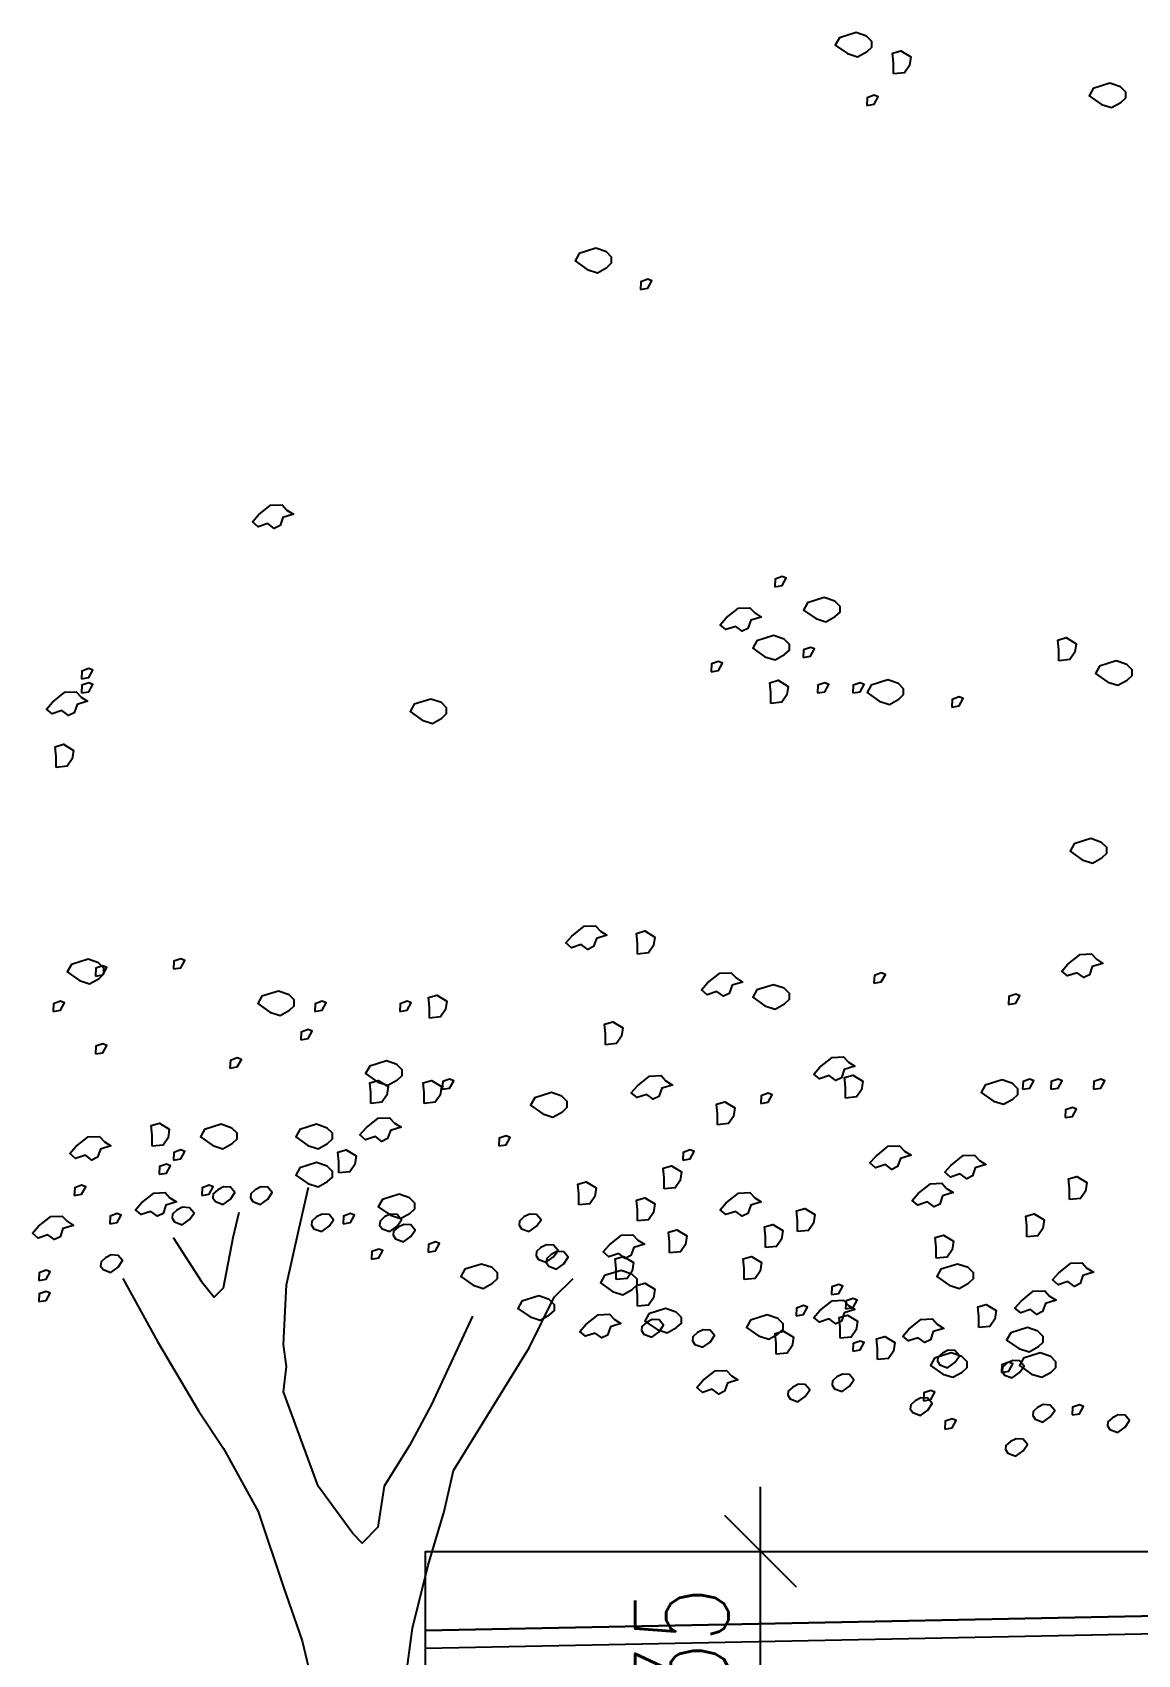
# Model space of a CAD drawing. Header units: millimetres. Extents: x 462666 to 1244237, y 2328025 to 3795663.
# Drawn here: x 1096172 to 1097715, y 2725178 to 2727442 of the extents above; entities that cross this region are included whole.
import ezdxf

# ---------------------------------------------------------------- set-up
doc = ezdxf.new("R2010")
doc.units = ezdxf.units.MM
for name, color, linetype in [('arbre', 250, 'Continuous'), ('KOTY', 96, 'Continuous'), ('MUR-POH', 64, 'Continuous'), ('MUR_REZ', 3, 'Continuous'), ('PLO_LIN', 6, 'Continuous')]:
    doc.layers.add(name, color=color, linetype=linetype)
doc.styles.add('ROMANS', font='arial.ttf', dxfattribs={"width": 0.85})
doc.styles.add('SIMPLEX', font='SIMPLEX.SHX', dxfattribs={"width": 0.7})
doc.dimstyles.new('PAJO1-studia', dxfattribs={"dimtxt": 160, "dimasz": 100, "dimexe": 100, "dimexo": 250, "dimgap": 45, "dimtad": 1, "dimdec": 0, "dimrnd": 5, "dimtxsty": 'ROMANS', "dimblk": 'OBLIQUE', "dimcen": 200, "dimdle": 90, "dimadec": 0, "dimazin": 0, "dimtfac": 1, "dimtdec": 0, "dimtmove": 1, "dimatfit": 3, "dimfxl": 1, "dimarcsym": 0})

# ---------------------------------------------------------------- blocks, each defined once
blk = doc.blocks.new('arbre3')
at = {"layer": 'arbre', "color": 252}
for points in [[(259.3342, 28.3469), (259.3885, 28.3296), (259.4385, 28.3578), (259.4646, 28.3817), (259.4646, 28.4121), (259.4364, 28.4404), (259.3798, 28.4599), (259.2907, 28.4317), (259.269, 28.3926)], [(259.5808, 28.2382), (259.5808, 28.2968), (259.5743, 28.3489), (259.6199, 28.3619), (259.672, 28.3294), (259.6655, 28.2838), (259.6394, 28.2447)], [(260.6907, 28.0758), (260.745, 28.0584), (260.795, 28.0866), (260.8211, 28.1105), (260.8211, 28.1409), (260.7928, 28.1692), (260.7363, 28.1887), (260.6472, 28.1605), (260.6255, 28.1214)], [(259.438, 28.0701), (259.4771, 28.0767), (259.4988, 28.1158), (259.4771, 28.1245), (259.4401, 28.1114)], [(257.9438, 27.1944), (257.9982, 27.177), (258.0481, 27.2053), (258.0742, 27.2292), (258.0742, 27.2596), (258.046, 27.2878), (257.9895, 27.3074), (257.9003, 27.2792), (257.8786, 27.24)], [(258.228, 27.0875), (258.2671, 27.094), (258.2889, 27.1331), (258.2671, 27.1418), (258.2302, 27.1287)], [(256.1871, 25.8836), (256.2523, 25.9358), (256.3132, 25.938), (256.3392, 25.9097), (256.374, 25.888), (256.3175, 25.8706), (256.3023, 25.8271), (256.2719, 25.8119), (256.2371, 25.838), (256.1849, 25.8206), (256.1545, 25.8467)], [(258.9464, 25.5001), (258.9856, 25.5066), (259.0073, 25.5457), (258.9856, 25.5544), (258.9486, 25.5413)], [(258.6869, 25.3339), (258.7521, 25.386), (258.813, 25.3882), (258.839, 25.36), (258.8738, 25.3382), (258.8173, 25.3209), (258.8021, 25.2774), (258.7717, 25.2622), (258.7369, 25.2883), (258.6847, 25.2709), (258.6543, 25.297)], [(259.1646, 25.33), (259.219, 25.3126), (259.269, 25.3409), (259.2951, 25.3648), (259.2951, 25.3952), (259.2668, 25.4235), (259.2103, 25.443), (259.1212, 25.4148), (259.0994, 25.3757)], [(258.8933, 25.1266), (258.9477, 25.1093), (258.9977, 25.1375), (259.0238, 25.1614), (259.0238, 25.1918), (258.9955, 25.2201), (258.939, 25.2396), (258.8499, 25.2114), (258.8281, 25.1723)], [(260.4642, 25.1048), (260.4642, 25.1634), (260.4577, 25.2155), (260.5033, 25.2286), (260.5554, 25.196), (260.5489, 25.1504), (260.5229, 25.1113)], [(259.0977, 25.1221), (259.1368, 25.1286), (259.1585, 25.1677), (259.1368, 25.1764), (259.0998, 25.1634)], [(255.241, 25.0087), (255.2801, 25.0152), (255.3018, 25.0543), (255.2801, 25.063), (255.2431, 25.05)], [(258.6061, 25.0465), (258.6453, 25.053), (258.667, 25.0921), (258.6453, 25.1008), (258.6083, 25.0878)], [(260.7246, 24.991), (260.7789, 24.9737), (260.8289, 25.0019), (260.855, 25.0258), (260.855, 25.0562), (260.8267, 25.0845), (260.7702, 25.104), (260.6811, 25.0758), (260.6594, 25.0367)], [(255.241, 24.9331), (255.2801, 24.9396), (255.3018, 24.9787), (255.2801, 24.9874), (255.2431, 24.9744)], [(258.9254, 24.8769), (258.9254, 24.9355), (258.9188, 24.9876), (258.9645, 25.0007), (259.0166, 24.9681), (259.0101, 24.9225), (258.984, 24.8834)], [(259.1733, 24.9331), (259.2124, 24.9396), (259.2342, 24.9787), (259.2124, 24.9874), (259.1755, 24.9744)], [(259.3623, 24.9331), (259.4015, 24.9396), (259.4232, 24.9787), (259.4015, 24.9874), (259.3645, 24.9744)], [(259.5038, 24.8894), (259.5581, 24.872), (259.6081, 24.9002), (259.6342, 24.9241), (259.6342, 24.9545), (259.6059, 24.9828), (259.5494, 25.0023), (259.4603, 24.9741), (259.4386, 24.935)], [(255.0872, 24.8841), (255.1524, 24.9363), (255.2132, 24.9384), (255.2393, 24.9102), (255.2741, 24.8885), (255.2176, 24.8711), (255.2024, 24.8276), (255.1719, 24.8124), (255.1372, 24.8385), (255.085, 24.8211), (255.0546, 24.8472)], [(257.0621, 24.7877), (257.1164, 24.7703), (257.1664, 24.7985), (257.1925, 24.8224), (257.1925, 24.8528), (257.1643, 24.8811), (257.1078, 24.9006), (257.0186, 24.8724), (256.9969, 24.8333)], [(259.8917, 24.8575), (259.9308, 24.864), (259.9526, 24.9032), (259.9308, 24.9118), (259.8939, 24.8988)], [(255.1068, 24.5351), (255.1068, 24.5937), (255.1002, 24.6458), (255.1459, 24.6589), (255.198, 24.6263), (255.1915, 24.5807), (255.1654, 24.5416)], [(260.5889, 24.0419), (260.6433, 24.0245), (260.6933, 24.0528), (260.7194, 24.0767), (260.7194, 24.1071), (260.6911, 24.1353), (260.6346, 24.1549), (260.5455, 24.1266), (260.5237, 24.0875)], [(257.862, 23.6347), (257.9272, 23.6869), (257.988, 23.689), (258.0141, 23.6608), (258.0489, 23.6391), (257.9924, 23.6217), (257.9772, 23.5782), (257.9467, 23.563), (257.912, 23.5891), (257.8598, 23.5717), (257.8294, 23.5978)], [(258.2129, 23.5381), (258.2129, 23.5967), (258.2064, 23.6488), (258.252, 23.6619), (258.3042, 23.6293), (258.2977, 23.5837), (258.2716, 23.5446)], [(255.2309, 23.3978), (255.2852, 23.3805), (255.3352, 23.4087), (255.3613, 23.4326), (255.3613, 23.463), (255.333, 23.4913), (255.2765, 23.5108), (255.1874, 23.4826), (255.1657, 23.4435)], [(255.3166, 23.4213), (255.3557, 23.4278), (255.3774, 23.4669), (255.3557, 23.4756), (255.3188, 23.4626)], [(255.7325, 23.4591), (255.7716, 23.4656), (255.7934, 23.5047), (255.7716, 23.5134), (255.7347, 23.5004)], [(260.5118, 23.4848), (260.577, 23.5369), (260.6378, 23.5391), (260.6639, 23.5109), (260.6987, 23.4891), (260.6422, 23.4718), (260.627, 23.4283), (260.5965, 23.4131), (260.5618, 23.4392), (260.5096, 23.4218), (260.4792, 23.4479)], [(258.5869, 23.3849), (258.6521, 23.437), (258.713, 23.4392), (258.7391, 23.4109), (258.7738, 23.3892), (258.7173, 23.3718), (258.7021, 23.3284), (258.6717, 23.3132), (258.6369, 23.3392), (258.5847, 23.3218), (258.5543, 23.3479)], [(259.4758, 23.3835), (259.5149, 23.39), (259.5366, 23.4291), (259.5149, 23.4378), (259.478, 23.4248)], [(256.2482, 23.2284), (256.3026, 23.211), (256.3525, 23.2392), (256.3786, 23.2631), (256.3786, 23.2935), (256.3504, 23.3218), (256.2939, 23.3413), (256.2048, 23.3131), (256.183, 23.274)], [(257.1016, 23.1963), (257.1016, 23.2549), (257.095, 23.307), (257.1407, 23.32), (257.1928, 23.2875), (257.1863, 23.2419), (257.1602, 23.2028)], [(258.8933, 23.2623), (258.9477, 23.2449), (258.9977, 23.2731), (259.0238, 23.297), (259.0238, 23.3274), (258.9955, 23.3557), (258.939, 23.3752), (258.8499, 23.347), (258.8281, 23.3079)], [(260.1942, 23.2701), (260.2333, 23.2766), (260.255, 23.3157), (260.2333, 23.3244), (260.1964, 23.3114)], [(255.0897, 23.2323), (255.1288, 23.2388), (255.1506, 23.278), (255.1288, 23.2866), (255.0919, 23.2736)], [(256.4887, 23.2323), (256.5278, 23.2388), (256.5496, 23.278), (256.5278, 23.2866), (256.4909, 23.2736)], [(256.9424, 23.2323), (256.9816, 23.2388), (257.0033, 23.278), (256.9816, 23.2866), (256.9446, 23.2736)], [(256.4131, 23.0811), (256.4522, 23.0877), (256.474, 23.1268), (256.4522, 23.1355), (256.4153, 23.1224)], [(258.042, 23.0538), (258.042, 23.1125), (258.0354, 23.1646), (258.0811, 23.1776), (258.1332, 23.145), (258.1267, 23.0994), (258.1006, 23.0604)], [(255.3166, 23.0056), (255.3557, 23.0121), (255.3774, 23.0512), (255.3557, 23.0599), (255.3188, 23.0468)], [(256.035, 22.93), (256.0741, 22.9365), (256.0958, 22.9756), (256.0741, 22.9843), (256.0372, 22.9712)], [(256.8247, 22.8555), (256.8791, 22.8381), (256.9291, 22.8663), (256.9551, 22.8902), (256.9551, 22.9207), (256.9269, 22.9489), (256.8704, 22.9685), (256.7813, 22.9402), (256.7595, 22.9011)], [(259.1869, 22.9351), (259.2521, 22.9872), (259.3129, 22.9894), (259.339, 22.9611), (259.3738, 22.9394), (259.3173, 22.922), (259.3021, 22.8786), (259.2716, 22.8634), (259.2369, 22.8894), (259.1847, 22.8721), (259.1543, 22.8981)], [(257.1693, 22.8166), (257.2084, 22.8231), (257.2302, 22.8622), (257.2084, 22.8709), (257.1715, 22.8579)], [(258.2119, 22.8351), (258.2771, 22.8873), (258.338, 22.8894), (258.3641, 22.8612), (258.3989, 22.8395), (258.3423, 22.8221), (258.3271, 22.7786), (258.2967, 22.7634), (258.2619, 22.7895), (258.2098, 22.7721), (258.1793, 22.7982)], [(259.3243, 22.769), (259.3243, 22.8276), (259.3178, 22.8797), (259.3634, 22.8928), (259.4156, 22.8602), (259.409, 22.8146), (259.383, 22.7755)], [(260.2698, 22.8166), (260.3089, 22.8231), (260.3307, 22.8622), (260.3089, 22.8709), (260.272, 22.8579)], [(260.4211, 22.8166), (260.4602, 22.8231), (260.4819, 22.8622), (260.4602, 22.8709), (260.4232, 22.8579)], [(260.6479, 22.8166), (260.687, 22.8231), (260.7088, 22.8622), (260.687, 22.8709), (260.6501, 22.8579)], [(256.7881, 22.7405), (256.7881, 22.7991), (256.7816, 22.8512), (256.8272, 22.8643), (256.8793, 22.8317), (256.8728, 22.7861), (256.8467, 22.747)], [(257.0731, 22.7405), (257.0731, 22.7991), (257.0665, 22.8512), (257.1122, 22.8643), (257.1643, 22.8317), (257.1578, 22.7861), (257.1317, 22.747)], [(257.7064, 22.686), (257.7608, 22.6686), (257.8108, 22.6969), (257.8368, 22.7207), (257.8368, 22.7512), (257.8086, 22.7794), (257.7521, 22.799), (257.663, 22.7707), (257.6412, 22.7316)], [(258.8708, 22.741), (258.9099, 22.7475), (258.9317, 22.7866), (258.9099, 22.7953), (258.873, 22.7823)], [(260.1142, 22.7538), (260.1685, 22.7364), (260.2185, 22.7646), (260.2446, 22.7885), (260.2446, 22.819), (260.2163, 22.8472), (260.1598, 22.8668), (260.0707, 22.8385), (260.049, 22.7994)], [(258.6404, 22.6266), (258.6404, 22.6852), (258.6339, 22.7373), (258.6795, 22.7503), (258.7316, 22.7178), (258.7251, 22.6722), (258.699, 22.6331)], [(260.4967, 22.6654), (260.5358, 22.6719), (260.5575, 22.711), (260.5358, 22.7197), (260.4989, 22.7067)], [(255.6197, 22.5126), (255.6197, 22.5713), (255.6132, 22.6234), (255.6588, 22.6364), (255.7109, 22.6038), (255.7044, 22.5582), (255.6784, 22.5191)], [(255.943, 22.5165), (255.9974, 22.4991), (256.0473, 22.5274), (256.0734, 22.5513), (256.0734, 22.5817), (256.0452, 22.6099), (255.9887, 22.6295), (255.8995, 22.6012), (255.8778, 22.5621)], [(256.4517, 22.5165), (256.506, 22.4991), (256.556, 22.5274), (256.5821, 22.5513), (256.5821, 22.5817), (256.5538, 22.6099), (256.4973, 22.6295), (256.4082, 22.6012), (256.3865, 22.5621)], [(256.762, 22.6102), (256.8273, 22.6624), (256.8881, 22.6645), (256.9142, 22.6363), (256.949, 22.6146), (256.8925, 22.5972), (256.8772, 22.5537), (256.8468, 22.5385), (256.812, 22.5646), (256.7599, 22.5472), (256.7294, 22.5733)], [(255.2122, 22.5103), (255.2774, 22.5624), (255.3382, 22.5646), (255.3643, 22.5364), (255.3991, 22.5146), (255.3426, 22.4972), (255.3274, 22.4538), (255.2969, 22.4386), (255.2622, 22.4647), (255.21, 22.4473), (255.1796, 22.4733)], [(257.4718, 22.5142), (257.5109, 22.5207), (257.5327, 22.5598), (257.5109, 22.5685), (257.474, 22.5555)], [(255.7325, 22.4386), (255.7716, 22.4451), (255.7934, 22.4842), (255.7716, 22.4929), (255.7347, 22.4799)], [(256.6171, 22.3702), (256.6171, 22.4288), (256.6106, 22.4809), (256.6562, 22.494), (256.7083, 22.4614), (256.7018, 22.4158), (256.6758, 22.3767)], [(258.4549, 22.4386), (258.494, 22.4451), (258.5157, 22.4842), (258.494, 22.4929), (258.4571, 22.4799)], [(259.4868, 22.4603), (259.552, 22.5124), (259.6129, 22.5146), (259.639, 22.4864), (259.6738, 22.4646), (259.6172, 22.4473), (259.602, 22.4038), (259.5716, 22.3886), (259.5368, 22.4147), (259.4847, 22.3973), (259.4542, 22.4234)], [(259.8868, 22.4103), (259.952, 22.4625), (260.0129, 22.4646), (260.039, 22.4364), (260.0737, 22.4147), (260.0172, 22.3973), (260.002, 22.3538), (259.9716, 22.3386), (259.9368, 22.3647), (259.8846, 22.3473), (259.8542, 22.3734)], [(255.6569, 22.363), (255.696, 22.3695), (255.7177, 22.4087), (255.696, 22.4173), (255.659, 22.4043)], [(256.4517, 22.3131), (256.506, 22.2957), (256.556, 22.324), (256.5821, 22.3479), (256.5821, 22.3783), (256.5538, 22.4065), (256.4973, 22.4261), (256.4082, 22.3978), (256.3865, 22.3587)], [(258.3554, 22.2847), (258.3554, 22.3434), (258.3489, 22.3955), (258.3945, 22.4085), (258.4467, 22.3759), (258.4401, 22.3303), (258.4141, 22.2913)], [(260.5212, 22.2278), (260.5212, 22.2864), (260.5147, 22.3385), (260.5603, 22.3515), (260.6124, 22.319), (260.6059, 22.2734), (260.5798, 22.2343)], [(255.2031, 22.2496), (255.2423, 22.2562), (255.264, 22.2953), (255.2423, 22.304), (255.2053, 22.2909)], [(255.5621, 22.2104), (255.6273, 22.2626), (255.6882, 22.2647), (255.7143, 22.2365), (255.7491, 22.2148), (255.6926, 22.1974), (255.6773, 22.1539), (255.6469, 22.1387), (255.6121, 22.1648), (255.56, 22.1474), (255.5295, 22.1735)], [(255.8837, 22.2496), (255.9229, 22.2562), (255.9446, 22.2953), (255.9229, 22.304), (255.8859, 22.2909)], [(255.9568, 22.2172), (255.9981, 22.2019), (256.0372, 22.2302), (256.0611, 22.265), (256.0372, 22.2932), (256.0002, 22.2954), (255.9698, 22.2802), (255.9459, 22.2584), (255.9437, 22.2367)], [(256.1567, 22.2172), (256.198, 22.2019), (256.2371, 22.2302), (256.261, 22.265), (256.2371, 22.2932), (256.2002, 22.2954), (256.1697, 22.2802), (256.1458, 22.2584), (256.1437, 22.2367)], [(257.8995, 22.1993), (257.8995, 22.2579), (257.893, 22.31), (257.9386, 22.3231), (257.9907, 22.2905), (257.9842, 22.2449), (257.9581, 22.2058)], [(258.6869, 22.2104), (258.7521, 22.2626), (258.813, 22.2647), (258.839, 22.2365), (258.8738, 22.2148), (258.8173, 22.1974), (258.8021, 22.1539), (258.7717, 22.1387), (258.7369, 22.1648), (258.6847, 22.1474), (258.6543, 22.1735)], [(259.7118, 22.2604), (259.777, 22.3125), (259.8379, 22.3147), (259.864, 22.2865), (259.8987, 22.2647), (259.8422, 22.2474), (259.827, 22.2039), (259.7966, 22.1887), (259.7618, 22.2148), (259.7096, 22.1974), (259.6792, 22.2235)], [(255.7387, 22.1082), (255.78, 22.0929), (255.8191, 22.1212), (255.843, 22.156), (255.8191, 22.1842), (255.7821, 22.1864), (255.7517, 22.1712), (255.7278, 22.1494), (255.7256, 22.1277)], [(256.8925, 22.1436), (256.9469, 22.1262), (256.9969, 22.1545), (257.023, 22.1784), (257.023, 22.2088), (256.9947, 22.237), (256.9382, 22.2566), (256.8491, 22.2284), (256.8273, 22.1892)], [(258.2129, 22.1138), (258.2129, 22.1725), (258.2064, 22.2246), (258.252, 22.2376), (258.3042, 22.205), (258.2977, 22.1594), (258.2716, 22.1203)], [(259.0678, 22.0569), (259.0678, 22.1155), (259.0613, 22.1676), (259.107, 22.1806), (259.1591, 22.1481), (259.1526, 22.1025), (259.1265, 22.0634)], [(255.0122, 22.0855), (255.0774, 22.1376), (255.1382, 22.1398), (255.1643, 22.1116), (255.1991, 22.0898), (255.1426, 22.0725), (255.1274, 22.029), (255.0969, 22.0138), (255.0622, 22.0399), (255.01, 22.0225), (254.9796, 22.0486)], [(255.3922, 22.0985), (255.4313, 22.105), (255.4531, 22.1441), (255.4313, 22.1528), (255.3944, 22.1397)], [(256.4838, 22.0718), (256.5251, 22.0566), (256.5643, 22.0849), (256.5882, 22.1196), (256.5643, 22.1479), (256.5273, 22.15), (256.4969, 22.1348), (256.473, 22.1131), (256.4708, 22.0914)], [(256.64, 22.0985), (256.6791, 22.105), (256.7008, 22.1441), (256.6791, 22.1528), (256.6421, 22.1397)], [(256.8473, 22.0718), (256.8886, 22.0566), (256.9278, 22.0849), (256.9517, 22.1196), (256.9278, 22.1479), (256.8908, 22.15), (256.8604, 22.1348), (256.8365, 22.1131), (256.8343, 22.0914)], [(256.92, 22.0173), (256.9613, 22.0021), (257.0005, 22.0304), (257.0244, 22.0651), (257.0005, 22.0934), (256.9635, 22.0955), (256.9331, 22.0803), (256.9092, 22.0586), (256.907, 22.0369)], [(257.5925, 22.0718), (257.6338, 22.0566), (257.6729, 22.0849), (257.6968, 22.1196), (257.6729, 22.1479), (257.636, 22.15), (257.6056, 22.1348), (257.5817, 22.1131), (257.5795, 22.0914)], [(258.8969, 21.9714), (258.8969, 22.03), (258.8904, 22.0821), (258.936, 22.0952), (258.9881, 22.0626), (258.9816, 22.017), (258.9555, 21.9779)], [(260.2932, 22.0284), (260.2932, 22.087), (260.2867, 22.1391), (260.3323, 22.1521), (260.3845, 22.1196), (260.3779, 22.074), (260.3519, 22.0349)], [(257.0937, 21.9473), (257.1328, 21.9538), (257.1545, 21.9929), (257.1328, 22.0016), (257.0959, 21.9886)], [(258.0619, 21.9855), (258.1272, 22.0377), (258.188, 22.0399), (258.2141, 22.0116), (258.2489, 21.9899), (258.1924, 21.9725), (258.1771, 21.929), (258.1467, 21.9138), (258.1119, 21.9399), (258.0598, 21.9225), (258.0293, 21.9486)], [(258.3839, 21.9429), (258.3839, 22.0015), (258.3774, 22.0537), (258.423, 22.0667), (258.4752, 22.0341), (258.4686, 21.9885), (258.4426, 21.9494)], [(259.8088, 21.9144), (259.8088, 21.9731), (259.8023, 22.0252), (259.8479, 22.0382), (259.9, 22.0056), (259.8935, 21.96), (259.8674, 21.9209)], [(255.357, 21.8538), (255.3983, 21.8386), (255.4374, 21.8668), (255.4613, 21.9016), (255.4374, 21.9298), (255.4005, 21.932), (255.37, 21.9168), (255.3461, 21.8951), (255.344, 21.8734)], [(256.7912, 21.9095), (256.8303, 21.916), (256.8521, 21.9551), (256.8303, 21.9638), (256.7934, 21.9508)], [(257.6834, 21.9083), (257.7247, 21.8931), (257.7638, 21.9213), (257.7877, 21.9561), (257.7638, 21.9844), (257.7269, 21.9865), (257.6964, 21.9713), (257.6725, 21.9496), (257.6704, 21.9279)], [(257.7379, 21.872), (257.7792, 21.8568), (257.8183, 21.885), (257.8422, 21.9198), (257.8183, 21.948), (257.7814, 21.9502), (257.751, 21.935), (257.7271, 21.9133), (257.7249, 21.8915)], [(258.0989, 21.8005), (258.0989, 21.8591), (258.0924, 21.9112), (258.1381, 21.9243), (258.1902, 21.8917), (258.1837, 21.8461), (258.1576, 21.807)], [(258.7829, 21.8005), (258.7829, 21.8591), (258.7764, 21.9112), (258.822, 21.9243), (258.8741, 21.8917), (258.8676, 21.8461), (258.8415, 21.807)], [(255.0141, 21.7961), (255.0532, 21.8026), (255.0749, 21.8417), (255.0532, 21.8504), (255.0163, 21.8374)], [(257.3334, 21.7707), (257.3877, 21.7534), (257.4377, 21.7816), (257.4638, 21.8055), (257.4638, 21.8359), (257.4356, 21.8642), (257.379, 21.8837), (257.2899, 21.8555), (257.2682, 21.8164)], [(258.0795, 21.7368), (258.1338, 21.7195), (258.1838, 21.7477), (258.2099, 21.7716), (258.2099, 21.802), (258.1816, 21.8303), (258.1251, 21.8498), (258.036, 21.8216), (258.0143, 21.7825)], [(259.8768, 21.7707), (259.9311, 21.7534), (259.9811, 21.7816), (260.0072, 21.8055), (260.0072, 21.8359), (259.979, 21.8642), (259.9224, 21.8837), (259.8333, 21.8555), (259.8116, 21.8164)], [(260.4618, 21.8356), (260.527, 21.8878), (260.5878, 21.8899), (260.6139, 21.8617), (260.6487, 21.84), (260.5922, 21.8226), (260.577, 21.7791), (260.5465, 21.7639), (260.5118, 21.79), (260.4596, 21.7726), (260.4292, 21.7987)], [(258.2129, 21.6581), (258.2129, 21.7167), (258.2064, 21.7688), (258.252, 21.7818), (258.3042, 21.7493), (258.2977, 21.7037), (258.2716, 21.6646)], [(259.2489, 21.7205), (259.288, 21.727), (259.3098, 21.7661), (259.288, 21.7748), (259.2511, 21.7618)], [(255.0141, 21.6827), (255.0532, 21.6892), (255.0749, 21.7283), (255.0532, 21.737), (255.0163, 21.724)], [(257.6386, 21.6013), (257.6929, 21.5839), (257.7429, 21.6121), (257.769, 21.636), (257.769, 21.6664), (257.7408, 21.6947), (257.6843, 21.7142), (257.5951, 21.686), (257.5734, 21.6469)], [(259.0599, 21.6071), (259.099, 21.6136), (259.1207, 21.6527), (259.099, 21.6614), (259.062, 21.6484)], [(259.1869, 21.6357), (259.2521, 21.6878), (259.3129, 21.69), (259.339, 21.6618), (259.3738, 21.6401), (259.3173, 21.6227), (259.3021, 21.5792), (259.2716, 21.564), (259.2369, 21.5901), (259.1847, 21.5727), (259.1543, 21.5988)], [(259.3245, 21.6449), (259.3637, 21.6514), (259.3854, 21.6905), (259.3637, 21.6992), (259.3267, 21.6862)], [(260.0367, 21.5441), (260.0367, 21.6028), (260.0302, 21.6549), (260.0758, 21.6679), (260.128, 21.6353), (260.1215, 21.5897), (260.0954, 21.5506)], [(260.2618, 21.6857), (260.327, 21.7378), (260.3878, 21.74), (260.4139, 21.7118), (260.4487, 21.69), (260.3922, 21.6726), (260.377, 21.6292), (260.3465, 21.614), (260.3118, 21.6401), (260.2596, 21.6227), (260.2292, 21.6487)], [(257.937, 21.5607), (258.0022, 21.6129), (258.063, 21.6151), (258.0891, 21.5868), (258.1239, 21.5651), (258.0674, 21.5477), (258.0522, 21.5043), (258.0217, 21.489), (257.9869, 21.5151), (257.9348, 21.4977), (257.9044, 21.5238)], [(258.2468, 21.5086), (258.2881, 21.4934), (258.3272, 21.5217), (258.3511, 21.5564), (258.3272, 21.5847), (258.2903, 21.5868), (258.2599, 21.5716), (258.236, 21.5499), (258.2338, 21.5282)], [(258.3168, 21.5335), (258.3712, 21.5161), (258.4212, 21.5443), (258.4473, 21.5682), (258.4473, 21.5986), (258.419, 21.6269), (258.3625, 21.6464), (258.2734, 21.6182), (258.2516, 21.5791)], [(258.8594, 21.4996), (258.9138, 21.4822), (258.9638, 21.5104), (258.9898, 21.5343), (258.9898, 21.5647), (258.9616, 21.593), (258.9051, 21.6125), (258.816, 21.5843), (258.7942, 21.5452)], [(259.2958, 21.4872), (259.2958, 21.5458), (259.2893, 21.5979), (259.3349, 21.6109), (259.3871, 21.5784), (259.3805, 21.5328), (259.3545, 21.4937)], [(259.6618, 21.5358), (259.727, 21.5879), (259.7879, 21.5901), (259.814, 21.5618), (259.8487, 21.5401), (259.7922, 21.5227), (259.777, 21.4793), (259.7466, 21.4641), (259.7118, 21.4901), (259.6597, 21.4727), (259.6292, 21.4988)], [(258.5194, 21.4541), (258.5607, 21.4389), (258.5999, 21.4672), (258.6238, 21.5019), (258.5999, 21.5302), (258.5629, 21.5323), (258.5325, 21.5171), (258.5086, 21.4954), (258.5064, 21.4737)], [(258.9539, 21.4017), (258.9539, 21.4603), (258.9473, 21.5124), (258.993, 21.5255), (259.0451, 21.4929), (259.0386, 21.4473), (259.0125, 21.4082)], [(259.4953, 21.3732), (259.4953, 21.4318), (259.4888, 21.484), (259.5344, 21.497), (259.5865, 21.4644), (259.58, 21.4188), (259.554, 21.3797)], [(260.2498, 21.4318), (260.3042, 21.4144), (260.3542, 21.4426), (260.3802, 21.4665), (260.3802, 21.4969), (260.352, 21.5252), (260.2955, 21.5447), (260.2064, 21.5165), (260.1846, 21.4774)], [(259.3623, 21.4181), (259.4015, 21.4247), (259.4232, 21.4638), (259.4015, 21.4725), (259.3645, 21.4594)], [(259.8429, 21.2962), (259.8972, 21.2788), (259.9472, 21.307), (259.9733, 21.3309), (259.9733, 21.3613), (259.945, 21.3896), (259.8885, 21.4091), (259.7994, 21.3809), (259.7777, 21.3418)], [(259.828, 21.3451), (259.8693, 21.3299), (259.9085, 21.3582), (259.9324, 21.3929), (259.9085, 21.4212), (259.8715, 21.4233), (259.8411, 21.4081), (259.8172, 21.3864), (259.815, 21.3647)], [(260.3176, 21.2962), (260.372, 21.2788), (260.422, 21.307), (260.4481, 21.3309), (260.4481, 21.3613), (260.4198, 21.3896), (260.3633, 21.4091), (260.2742, 21.3809), (260.2524, 21.3418)], [(258.5619, 21.2609), (258.6271, 21.313), (258.688, 21.3152), (258.7141, 21.287), (258.7488, 21.2652), (258.6923, 21.2479), (258.6771, 21.2044), (258.6467, 21.1892), (258.6119, 21.2153), (258.5597, 21.1979), (258.5293, 21.224)], [(260.1564, 21.3048), (260.1955, 21.3113), (260.2172, 21.3504), (260.1955, 21.3591), (260.1586, 21.346)], [(260.1734, 21.2906), (260.2147, 21.2754), (260.2538, 21.3036), (260.2777, 21.3384), (260.2538, 21.3667), (260.2168, 21.3688), (260.1864, 21.3536), (260.1625, 21.3319), (260.1603, 21.3102)], [(259.0283, 21.1634), (259.0696, 21.1482), (259.1088, 21.1765), (259.1327, 21.2112), (259.1088, 21.2395), (259.0718, 21.2417), (259.0414, 21.2264), (259.0175, 21.2047), (259.0153, 21.183)], [(259.2646, 21.2179), (259.3059, 21.2027), (259.345, 21.231), (259.3689, 21.2657), (259.345, 21.294), (259.3081, 21.2962), (259.2777, 21.2809), (259.2538, 21.2592), (259.2516, 21.2375)], [(259.6826, 21.0908), (259.7239, 21.0756), (259.7631, 21.1038), (259.787, 21.1386), (259.7631, 21.1668), (259.7261, 21.169), (259.6957, 21.1538), (259.6718, 21.1321), (259.6696, 21.1103)], [(259.7405, 21.1536), (259.7796, 21.1601), (259.8013, 21.1992), (259.7796, 21.2079), (259.7426, 21.1949)], [(259.8539, 21.0024), (259.893, 21.0089), (259.9147, 21.048), (259.893, 21.0567), (259.8561, 21.0437)], [(260.3369, 21.0544), (260.3782, 21.0392), (260.4174, 21.0675), (260.4413, 21.1022), (260.4174, 21.1305), (260.3804, 21.1327), (260.35, 21.1174), (260.3261, 21.0957), (260.3239, 21.074)], [(260.5345, 21.078), (260.5736, 21.0845), (260.5953, 21.1236), (260.5736, 21.1323), (260.5367, 21.1193)], [(260.7368, 20.9999), (260.7781, 20.9847), (260.8172, 21.013), (260.8411, 21.0477), (260.8172, 21.076), (260.7803, 21.0781), (260.7498, 21.0629), (260.7259, 21.0412), (260.7238, 21.0195)], [(260.1915, 20.8728), (260.2328, 20.8576), (260.272, 20.8858), (260.2959, 20.9206), (260.272, 20.9488), (260.235, 20.951), (260.2046, 20.9358), (260.1807, 20.914), (260.1785, 20.8923)]]:
    blk.add_lwpolyline(points, close=True, dxfattribs=at)
for points in [[(257.3301, 21.6049), (257.1114, 21.1339), (256.9936, 20.9152), (256.8589, 20.6965), (256.8253, 20.4778), (256.7411, 20.3937), (256.6907, 20.4442), (256.5055, 20.6965), (256.3204, 21.2012), (256.3372, 21.3358), (256.3204, 21.4535), (256.3372, 21.7731), (256.4046, 22.0759), (256.4551, 22.2946)], [(255.7314, 22.0255), (255.8829, 21.79), (255.9502, 21.7058), (256.0007, 21.7563), (256.0512, 22.0255), (256.0848, 22.16)], [(255.4622, 21.8068), (255.6473, 21.4703), (255.866, 21.1003), (256.0007, 20.8984), (256.1858, 20.562), (256.3204, 20.1582), (256.4214, 19.8723), (256.4719, 19.6536), (256.4719, 19.4013), (256.5055, 18.2742), (256.4719, 17.4499), (256.4551, 16.592), (256.3372, 16.0369), (256.3204, 15.3135), (256.3372, 14.1528), (256.2868, 13.6145), (256.2363, 12.6052), (256.1858, 12.1342), (256.1521, 11.5959), (256.4887, 11.495)], [(256.9599, 19.5695), (257.0104, 19.9396), (257.0945, 20.276), (257.1787, 20.562), (257.2292, 20.7806), (257.6331, 21.4367), (257.7677, 21.7058), (257.8687, 21.8068)]]:
    blk.add_lwpolyline(points, dxfattribs=at)
blk = doc.blocks.new('_OBLIQUE')
at = {"color": 0, "linetype": 'ByBlock'}
blk.add_line((-0.5, -0.5), (0.5, 0.5), dxfattribs=at)
blk = doc.blocks.new('*D416')
at = {"layer": 'Defpoints', "color": 0}
for p in [(1096720.6, 2725322.3), (1097188.7, 2725322.3), (1096870.6, 2724989.8)]:
    blk.add_point(p, dxfattribs=at)
at = {"layer": 'KOTY', "color": 0, "lineweight": -2}
for p, q in [((1097188.7, 2724899.8), (1097188.7, 2725412.3)), ((1096970.6, 2725322.3), (1097288.7, 2725322.3)), ((1097120.6, 2724989.8), (1097288.7, 2724989.8))]:
    blk.add_line(p, q, dxfattribs=at)
at = {"layer": 'KOTY', "color": 0, "lineweight": -2, "xscale": 100, "yscale": 100, "zscale": 100}
for p, rotation in [((1097188.7, 2725322.3), 90), ((1097188.7, 2724989.8), 270)]:
    blk.add_blockref('_OBLIQUE', p, dxfattribs=dict(at, rotation=rotation))
at = {"layer": 'KOTY', "color": 0, "insert": (1097078.7, 2725156.1), "char_height": 130, "attachment_point": 5, "rotation": 90, "style": 'SIMPLEX'}
blk.add_mtext('335', dxfattribs=at)

msp = doc.modelspace()

# ---------------------------------------------------------------- linework, layer by layer
at = {"layer": 'MUR-POH', "color": 1}
msp.add_lwpolyline([(1096720.6, 2722887.8), (1096720.6, 2725322.3), (1101720.6, 2725322.3), (1101720.6, 2722876.1)], dxfattribs=at)
at = {"layer": 'MUR_REZ', "flags": 128}
msp.add_lwpolyline([(1096720.6, 2725211.8), (1101720.6, 2725311.8), (1101721.1, 2725286.8), (1096720.6, 2725186.8), (1096720.6, 2725211.8)], dxfattribs=at)
at = {"layer": 'PLO_LIN', "color": 252}
for points in [[(1101720.6, 2725311.8), (1096720.6, 2725211.8)], [(1101720.6, 2725286.8), (1096720.6, 2725186.8)]]:
    msp.add_lwpolyline(points, dxfattribs=at)

# ---------------------------------------------------------------- block references
at = {"layer": 'arbre', "xscale": 261.3775937935833, "yscale": 261.3775937935833, "zscale": 261.3775937935833}
msp.add_blockref('arbre3', (1029525.9, 2720003.5), dxfattribs=at)

# ---------------------------------------------------------------- dimensions: what is measured, and where the dimension line sits
at = {"layer": 'KOTY', "color": 252}
dim = msp.add_linear_dim(base=(1097188.7281, 2725322.3113), p1=(1096870.5981, 2724989.7909), p2=(1096720.5981, 2725322.3113), angle=90, dimstyle='PAJO1-studia', override={"dimtxt": 130, "dimtxsty": 'SIMPLEX'}, dxfattribs=at)
dim.commit()
dim.dimension.update_dxf_attribs({"geometry": '*D416', "text_midpoint": (1097078.7281, 2725156.0511)})

doc.saveas('drawing.dxf')
